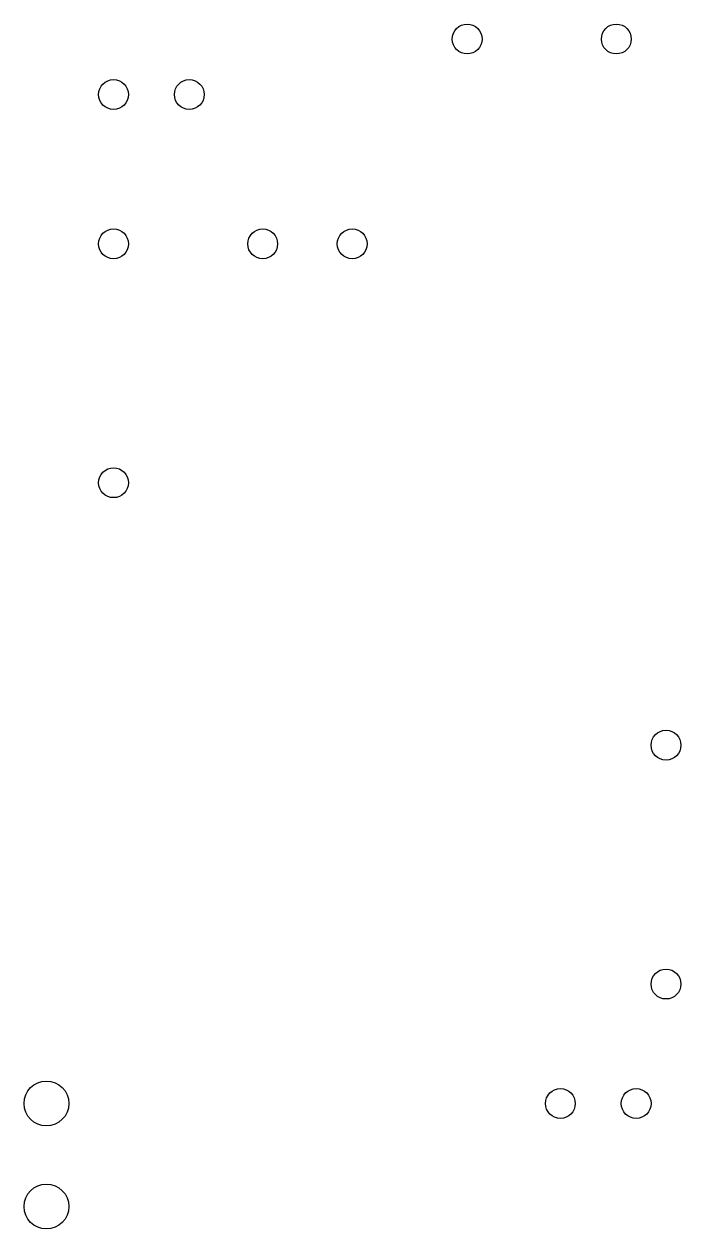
# Model space of a CAD drawing. Header units: millimetres. Extents: x 2.1 to 24.2, y 1.1 to 41.5.
import ezdxf

# ---------------------------------------------------------------- set-up
doc = ezdxf.new("R2010")
doc.units = ezdxf.units.MM
doc.header["$MEASUREMENT"] = 0
doc.layers.add('DRILLS', color=5, linetype='Continuous', true_color=0x0000ff)

msp = doc.modelspace()

# ---------------------------------------------------------------- linework, layer by layer
at = {"layer": 'DRILLS'}
for centre, radius in [((17, 41), 0.5), ((22, 41), 0.5), ((5.148, 39.14), 0.5), ((7.688, 39.14), 0.5), ((5.148, 34.14), 0.5), ((10.148, 34.14), 0.5), ((13.148, 34.14), 0.5), ((5.148, 26.14), 0.5), ((23.665, 17.35), 0.5), ((23.665, 9.35), 0.5), ((2.9, 5.35), 0.75), ((20.125, 5.35), 0.5), ((22.665, 5.35), 0.5), ((2.9, 1.9), 0.75)]:
    msp.add_circle(centre, radius, dxfattribs=at)

doc.saveas('drawing.dxf')
